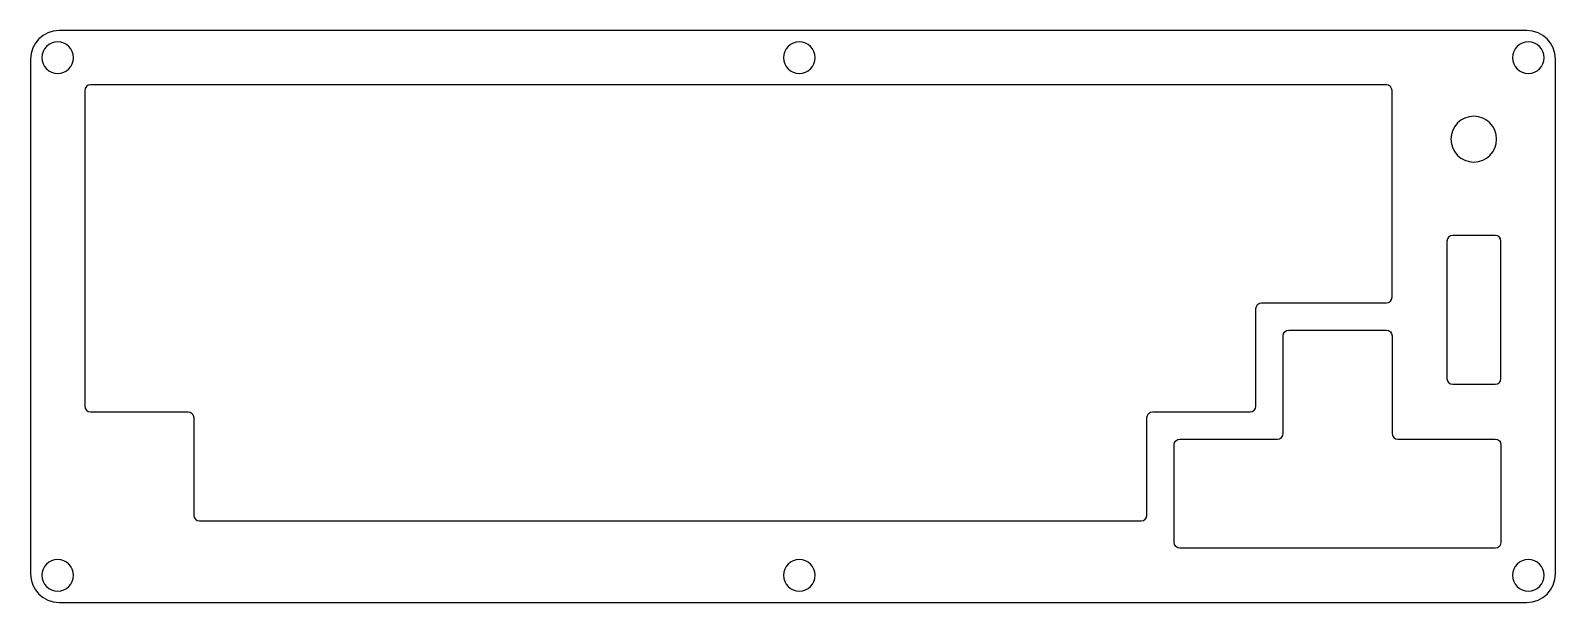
# Model space of a CAD drawing. Header units: millimetres. Extents: x 14 to 281, y -154 to -54.
import ezdxf

# ---------------------------------------------------------------- set-up
doc = ezdxf.new("R2010")
doc.units = ezdxf.units.MM
doc.header["$MEASUREMENT"] = 0
doc.layers.add('Layer 1', color=7, linetype='Continuous')

msp = doc.modelspace()

# ---------------------------------------------------------------- linework, layer by layer
at = {"layer": 'Layer 1', "color": 7, "lineweight": 25, "true_color": 0xffffff}
for points, knots in [([(19.22, -53.6), (19.22, -53.6), (275.9, -53.6), (275.9, -53.6), (278.66, -53.6), (280.9, -55.84), (280.9, -58.6), (280.9, -58.6), (280.9, -148.57), (280.9, -148.57), (280.9, -151.33), (278.66, -153.57), (275.9, -153.57), (275.9, -153.57), (19.22, -153.57), (19.22, -153.57), (16.46, -153.57), (14.22, -151.33), (14.22, -148.57), (14.22, -148.57), (14.22, -58.6), (14.22, -58.6), (14.22, -55.84), (16.46, -53.6), (19.22, -53.6)], [0, 0, 0, 0, 1, 1, 1, 2, 2, 2, 3, 3, 3, 4, 4, 4, 5, 5, 5, 6, 6, 6, 7, 7, 7, 8, 8, 8, 8]), ([(21.72, -58.35), (21.72, -59.87), (20.49, -61.1), (18.97, -61.1), (17.46, -61.1), (16.22, -59.87), (16.22, -58.35), (16.22, -56.83), (17.46, -55.6), (18.97, -55.6), (20.49, -55.6), (21.72, -56.83), (21.72, -58.35)], [0, 0, 0, 0, 1, 1, 1, 2, 2, 2, 3, 3, 3, 4, 4, 4, 4]), ([(151.42, -58.35), (151.42, -59.87), (150.19, -61.1), (148.67, -61.1), (147.15, -61.1), (145.92, -59.87), (145.92, -58.35), (145.92, -56.83), (147.15, -55.6), (148.67, -55.6), (150.19, -55.6), (151.42, -56.83), (151.42, -58.35)], [0, 0, 0, 0, 1, 1, 1, 2, 2, 2, 3, 3, 3, 4, 4, 4, 4]), ([(278.9, -58.35), (278.9, -59.87), (277.67, -61.1), (276.15, -61.1), (274.63, -61.1), (273.4, -59.87), (273.4, -58.35), (273.4, -56.83), (274.63, -55.6), (276.15, -55.6), (277.67, -55.6), (278.9, -56.83), (278.9, -58.35)], [0, 0, 0, 0, 1, 1, 1, 2, 2, 2, 3, 3, 3, 4, 4, 4, 4]), ([(42.77, -138.3), (42.77, -138.3), (42.77, -121.25), (42.77, -121.25), (42.77, -120.7), (42.33, -120.25), (41.77, -120.25), (41.77, -120.25), (24.72, -120.25), (24.72, -120.25), (24.17, -120.25), (23.72, -119.81), (23.72, -119.25), (23.72, -119.25), (23.72, -64.1), (23.72, -64.1), (23.72, -63.55), (24.17, -63.1), (24.72, -63.1), (24.72, -63.1), (251.32, -63.1), (251.32, -63.1), (251.88, -63.1), (252.32, -63.55), (252.32, -64.1), (252.32, -64.1), (252.32, -100.2), (252.32, -100.2), (252.32, -100.76), (251.88, -101.2), (251.32, -101.2), (251.32, -101.2), (229.51, -101.2), (229.51, -101.2), (228.96, -101.2), (228.51, -101.65), (228.51, -102.2), (228.51, -102.2), (228.51, -119.25), (228.51, -119.25), (228.51, -119.81), (228.06, -120.25), (227.51, -120.25), (227.51, -120.25), (210.46, -120.25), (210.46, -120.25), (209.91, -120.25), (209.46, -120.7), (209.46, -121.25), (209.46, -121.25), (209.46, -138.3), (209.46, -138.3), (209.46, -138.86), (209.01, -139.3), (208.46, -139.3), (208.46, -139.3), (43.77, -139.3), (43.77, -139.3), (43.22, -139.3), (42.77, -138.86), (42.77, -138.3)], [0, 0, 0, 0, 1, 1, 1, 2, 2, 2, 3, 3, 3, 4, 4, 4, 5, 5, 5, 6, 6, 6, 7, 7, 7, 8, 8, 8, 9, 9, 9, 10, 10, 10, 11, 11, 11, 12, 12, 12, 13, 13, 13, 14, 14, 14, 15, 15, 15, 16, 16, 16, 17, 17, 17, 18, 18, 18, 19, 19, 19, 20, 20, 20, 20]), ([(270.61, -72.59), (270.61, -74.8), (268.82, -76.59), (266.61, -76.59), (264.4, -76.59), (262.61, -74.8), (262.61, -72.59), (262.61, -70.38), (264.4, -68.59), (266.61, -68.59), (268.82, -68.59), (270.61, -70.38), (270.61, -72.59)], [0, 0, 0, 0, 1, 1, 1, 2, 2, 2, 3, 3, 3, 4, 4, 4, 4]), ([(270.37, -115.42), (270.37, -115.42), (262.92, -115.42), (262.92, -115.42), (262.37, -115.42), (261.92, -114.98), (261.92, -114.42), (261.92, -114.42), (261.92, -90.42), (261.92, -90.42), (261.92, -89.87), (262.37, -89.42), (262.92, -89.42), (262.92, -89.42), (270.37, -89.42), (270.37, -89.42), (270.93, -89.42), (271.37, -89.87), (271.37, -90.42), (271.37, -90.42), (271.37, -114.42), (271.37, -114.42), (271.37, -114.98), (270.93, -115.42), (270.37, -115.42)], [0, 0, 0, 0, 1, 1, 1, 2, 2, 2, 3, 3, 3, 4, 4, 4, 5, 5, 5, 6, 6, 6, 7, 7, 7, 8, 8, 8, 8]), ([(215.22, -144.07), (215.22, -144.07), (270.37, -144.07), (270.37, -144.07), (270.93, -144.07), (271.37, -143.62), (271.37, -143.07), (271.37, -143.07), (271.37, -126.02), (271.37, -126.02), (271.37, -125.46), (270.93, -125.02), (270.37, -125.02), (270.37, -125.02), (253.32, -125.02), (253.32, -125.02), (252.77, -125.02), (252.32, -124.57), (252.32, -124.02), (252.32, -124.02), (252.32, -106.97), (252.32, -106.97), (252.32, -106.41), (251.88, -105.97), (251.32, -105.97), (251.32, -105.97), (234.27, -105.97), (234.27, -105.97), (233.72, -105.97), (233.27, -106.41), (233.27, -106.97), (233.27, -106.97), (233.27, -124.02), (233.27, -124.02), (233.27, -124.57), (232.83, -125.02), (232.27, -125.02), (232.27, -125.02), (215.22, -125.02), (215.22, -125.02), (214.67, -125.02), (214.22, -125.46), (214.22, -126.02), (214.22, -126.02), (214.22, -143.07), (214.22, -143.07), (214.22, -143.62), (214.67, -144.07), (215.22, -144.07)], [0, 0, 0, 0, 1, 1, 1, 2, 2, 2, 3, 3, 3, 4, 4, 4, 5, 5, 5, 6, 6, 6, 7, 7, 7, 8, 8, 8, 9, 9, 9, 10, 10, 10, 11, 11, 11, 12, 12, 12, 13, 13, 13, 14, 14, 14, 15, 15, 15, 16, 16, 16, 16]), ([(21.72, -148.82), (21.72, -150.33), (20.49, -151.57), (18.97, -151.57), (17.46, -151.57), (16.22, -150.33), (16.22, -148.82), (16.22, -147.3), (17.46, -146.07), (18.97, -146.07), (20.49, -146.07), (21.72, -147.3), (21.72, -148.82)], [0, 0, 0, 0, 1, 1, 1, 2, 2, 2, 3, 3, 3, 4, 4, 4, 4]), ([(151.42, -148.82), (151.42, -150.33), (150.19, -151.57), (148.67, -151.57), (147.15, -151.57), (145.92, -150.33), (145.92, -148.82), (145.92, -147.3), (147.15, -146.07), (148.67, -146.07), (150.19, -146.07), (151.42, -147.3), (151.42, -148.82)], [0, 0, 0, 0, 1, 1, 1, 2, 2, 2, 3, 3, 3, 4, 4, 4, 4]), ([(278.9, -148.82), (278.9, -150.33), (277.67, -151.57), (276.15, -151.57), (274.63, -151.57), (273.4, -150.33), (273.4, -148.82), (273.4, -147.3), (274.63, -146.07), (276.15, -146.07), (277.67, -146.07), (278.9, -147.3), (278.9, -148.82)], [0, 0, 0, 0, 1, 1, 1, 2, 2, 2, 3, 3, 3, 4, 4, 4, 4])]:
    msp.add_open_spline(points, degree=3, knots=knots, dxfattribs=at)

doc.saveas('drawing.dxf')
